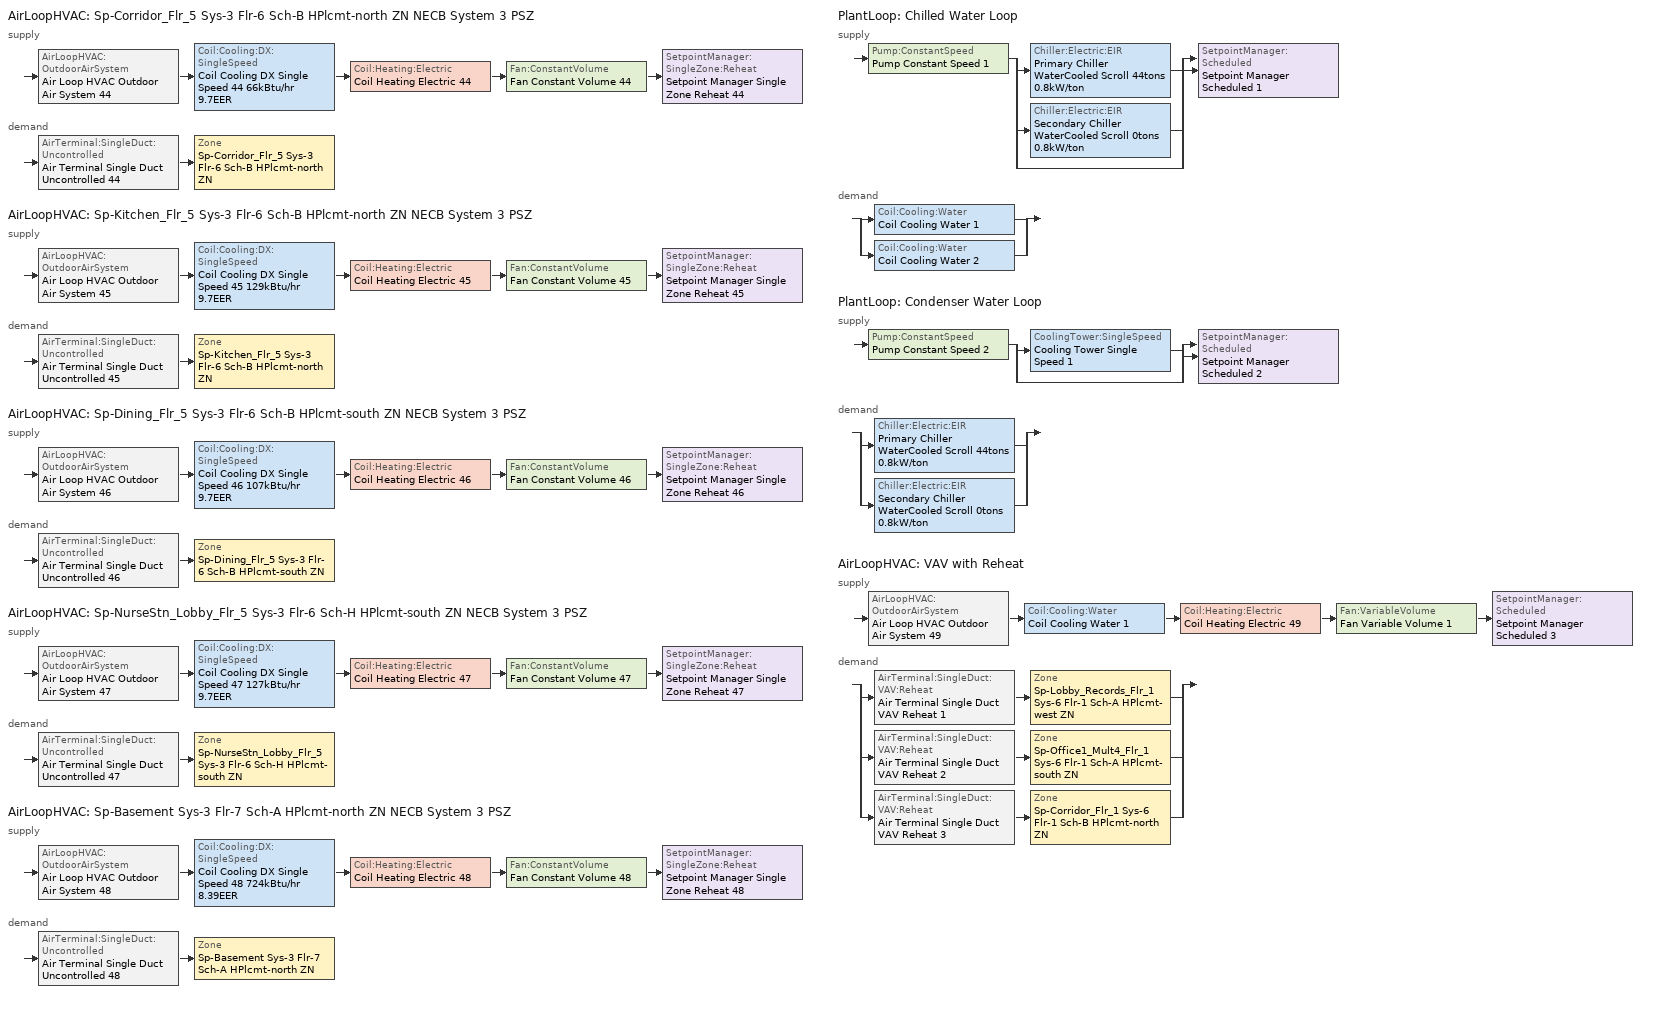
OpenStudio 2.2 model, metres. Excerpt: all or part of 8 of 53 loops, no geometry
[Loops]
AirLoopHVAC 'Sp-Corridor_Flr_5 Sys-3 Flr-6 Sch-B HPlcmt-north ZN NECB System 3 PSZ'
 supply: AirLoopHVAC:OutdoorAirSystem 'Air Loop HVAC Outdoor Air System 44' > Coil:Cooling:DX:SingleSpeed 'Coil Cooling DX Single Speed 44 66kBtu/hr 9.7EER' > Coil:Heating:Electric 'Coil Heating Electric 44' > Fan:ConstantVolume 'Fan Constant Volume 44' > SetpointManager:SingleZone:Reheat 'Setpoint Manager Single Zone Reheat 44'
 demand: AirTerminal:SingleDuct:Uncontrolled 'Air Terminal Single Duct Uncontrolled 44' > Zone 'Sp-Corridor_Flr_5 Sys-3 Flr-6 Sch-B HPlcmt-north ZN'
AirLoopHVAC 'Sp-Kitchen_Flr_5 Sys-3 Flr-6 Sch-B HPlcmt-north ZN NECB System 3 PSZ'
 supply: AirLoopHVAC:OutdoorAirSystem 'Air Loop HVAC Outdoor Air System 45' > Coil:Cooling:DX:SingleSpeed 'Coil Cooling DX Single Speed 45 129kBtu/hr 9.7EER' > Coil:Heating:Electric 'Coil Heating Electric 45' > Fan:ConstantVolume 'Fan Constant Volume 45' > SetpointManager:SingleZone:Reheat 'Setpoint Manager Single Zone Reheat 45'
 demand: AirTerminal:SingleDuct:Uncontrolled 'Air Terminal Single Duct Uncontrolled 45' > Zone 'Sp-Kitchen_Flr_5 Sys-3 Flr-6 Sch-B HPlcmt-north ZN'
AirLoopHVAC 'Sp-Dining_Flr_5 Sys-3 Flr-6 Sch-B HPlcmt-south ZN NECB System 3 PSZ'
 supply: AirLoopHVAC:OutdoorAirSystem 'Air Loop HVAC Outdoor Air System 46' > Coil:Cooling:DX:SingleSpeed 'Coil Cooling DX Single Speed 46 107kBtu/hr 9.7EER' > Coil:Heating:Electric 'Coil Heating Electric 46' > Fan:ConstantVolume 'Fan Constant Volume 46' > SetpointManager:SingleZone:Reheat 'Setpoint Manager Single Zone Reheat 46'
 demand: AirTerminal:SingleDuct:Uncontrolled 'Air Terminal Single Duct Uncontrolled 46' > Zone 'Sp-Dining_Flr_5 Sys-3 Flr-6 Sch-B HPlcmt-south ZN'
AirLoopHVAC 'Sp-NurseStn_Lobby_Flr_5 Sys-3 Flr-6 Sch-H HPlcmt-south ZN NECB System 3 PSZ'
 supply: AirLoopHVAC:OutdoorAirSystem 'Air Loop HVAC Outdoor Air System 47' > Coil:Cooling:DX:SingleSpeed 'Coil Cooling DX Single Speed 47 127kBtu/hr 9.7EER' > Coil:Heating:Electric 'Coil Heating Electric 47' > Fan:ConstantVolume 'Fan Constant Volume 47' > SetpointManager:SingleZone:Reheat 'Setpoint Manager Single Zone Reheat 47'
 demand: AirTerminal:SingleDuct:Uncontrolled 'Air Terminal Single Duct Uncontrolled 47' > Zone 'Sp-NurseStn_Lobby_Flr_5 Sys-3 Flr-6 Sch-H HPlcmt-south ZN'
AirLoopHVAC 'Sp-Basement Sys-3 Flr-7 Sch-A HPlcmt-north ZN NECB System 3 PSZ'
 supply: AirLoopHVAC:OutdoorAirSystem 'Air Loop HVAC Outdoor Air System 48' > Coil:Cooling:DX:SingleSpeed 'Coil Cooling DX Single Speed 48 724kBtu/hr 8.39EER' > Coil:Heating:Electric 'Coil Heating Electric 48' > Fan:ConstantVolume 'Fan Constant Volume 48' > SetpointManager:SingleZone:Reheat 'Setpoint Manager Single Zone Reheat 48'
 demand: AirTerminal:SingleDuct:Uncontrolled 'Air Terminal Single Duct Uncontrolled 48' > Zone 'Sp-Basement Sys-3 Flr-7 Sch-A HPlcmt-north ZN'
PlantLoop 'Chilled Water Loop'
 supply: Pump:ConstantSpeed 'Pump Constant Speed 1' > split
  | Chiller:Electric:EIR 'Primary Chiller WaterCooled Scroll 44tons 0.8kW/ton'
  | Chiller:Electric:EIR 'Secondary Chiller WaterCooled Scroll 0tons 0.8kW/ton'
  | bypass
  join > SetpointManager:Scheduled 'Setpoint Manager Scheduled 1'
 demand: split
  | Coil:Cooling:Water 'Coil Cooling Water 1'
  | Coil:Cooling:Water 'Coil Cooling Water 2'
PlantLoop 'Condenser Water Loop'
 supply: Pump:ConstantSpeed 'Pump Constant Speed 2' > split
  | CoolingTower:SingleSpeed 'Cooling Tower Single Speed 1'
  | bypass
  join > SetpointManager:Scheduled 'Setpoint Manager Scheduled 2'
 demand: split
  | Chiller:Electric:EIR 'Primary Chiller WaterCooled Scroll 44tons 0.8kW/ton'
  | Chiller:Electric:EIR 'Secondary Chiller WaterCooled Scroll 0tons 0.8kW/ton'
AirLoopHVAC 'VAV with Reheat'
 supply: AirLoopHVAC:OutdoorAirSystem 'Air Loop HVAC Outdoor Air System 49' > Coil:Cooling:Water 'Coil Cooling Water 1' > Coil:Heating:Electric 'Coil Heating Electric 49' > Fan:VariableVolume 'Fan Variable Volume 1' > SetpointManager:Scheduled 'Setpoint Manager Scheduled 3'
 demand: split
  | AirTerminal:SingleDuct:VAV:Reheat 'Air Terminal Single Duct VAV Reheat 1' > Zone 'Sp-Lobby_Records_Flr_1 Sys-6 Flr-1 Sch-A HPlcmt-west ZN'
  | AirTerminal:SingleDuct:VAV:Reheat 'Air Terminal Single Duct VAV Reheat 2' > Zone 'Sp-Office1_Mult4_Flr_1 Sys-6 Flr-1 Sch-A HPlcmt-south ZN'
  | AirTerminal:SingleDuct:VAV:Reheat 'Air Terminal Single Duct VAV Reheat 3' > Zone 'Sp-Corridor_Flr_1 Sys-6 Flr-1 Sch-B HPlcmt-north ZN'
[Sizing:Zone] Zone Cooling Design Supply Air Temperature Input Method=SupplyAirTemperature; Zone Cooling Design Supply Air Temperature {C}=13; Zone Cooling Design Supply Air Temperature Difference {deltaC}=11.11; Zone Heating Design Supply Air Temperature Input Method=SupplyAirTemperature; Zone Heating Design Supply Air Temperature {C}=43; Zone Heating Design Supply Air Temperature Difference {deltaC}=11.11; Zone Cooling Design Supply Air Humidity Ratio {kg-H2O/kg-air}=0.0085; Zone Heating Design Supply Air Humidity Ratio {kg-H2O/kg-air}=0.008; Zone Heating Sizing Factor=1.3; Zone Cooling Sizing Factor=1.1; Cooling Design Air Flow Method=DesignDay; Heating Design Air Flow Method=DesignDay; Account for Dedicated Outdoor Air System=No; Dedicated Outdoor Air System Control Strategy=NeutralSupplyAir; Dedicated Outdoor Air Low Setpoint Temperature for Design {C}=autosize; Dedicated Outdoor Air High Setpoint Temperature for Design {C}=autosize
Sp-Corridor_Flr_5 Sys-3 Flr-6 Sch-B HPlcmt-north ZN; Sp-Kitchen_Flr_5 Sys-3 Flr-6 Sch-B HPlcmt-north ZN; Sp-Dining_Flr_5 Sys-3 Flr-6 Sch-B HPlcmt-south ZN; Sp-NurseStn_Lobby_Flr_5 Sys-3 Flr-6 Sch-H HPlcmt-south ZN; Sp-Basement Sys-3 Flr-7 Sch-A HPlcmt-north ZN; Sp-Corridor_Flr_1 Sys-6 Flr-1 Sch-B HPlcmt-north ZN; Sp-Lobby_Records_Flr_1 Sys-6 Flr-1 Sch-A HPlcmt-west ZN; Sp-Office1_Mult4_Flr_1 Sys-6 Flr-1 Sch-A HPlcmt-south ZN
[Zone equipment]
Sp-Corridor_Flr_5 Sys-3 Flr-6 Sch-B HPlcmt-north ZN: Air Terminal Single Duct Uncontrolled 44, Zone HVAC Baseboard Convective Electric 44
Sp-Kitchen_Flr_5 Sys-3 Flr-6 Sch-B HPlcmt-north ZN: Air Terminal Single Duct Uncontrolled 45, Zone HVAC Baseboard Convective Electric 45
Sp-Dining_Flr_5 Sys-3 Flr-6 Sch-B HPlcmt-south ZN: Air Terminal Single Duct Uncontrolled 46, Zone HVAC Baseboard Convective Electric 46
Sp-NurseStn_Lobby_Flr_5 Sys-3 Flr-6 Sch-H HPlcmt-south ZN: Air Terminal Single Duct Uncontrolled 47, Zone HVAC Baseboard Convective Electric 47
Sp-Basement Sys-3 Flr-7 Sch-A HPlcmt-north ZN: Air Terminal Single Duct Uncontrolled 48, Zone HVAC Baseboard Convective Electric 48
Sp-Corridor_Flr_1 Sys-6 Flr-1 Sch-B HPlcmt-north ZN: Air Terminal Single Duct VAV Reheat 3, Zone HVAC Baseboard Convective Electric 51
Sp-Lobby_Records_Flr_1 Sys-6 Flr-1 Sch-A HPlcmt-west ZN: Air Terminal Single Duct VAV Reheat 1, Zone HVAC Baseboard Convective Electric 49
Sp-Office1_Mult4_Flr_1 Sys-6 Flr-1 Sch-A HPlcmt-south ZN: Air Terminal Single Duct VAV Reheat 2, Zone HVAC Baseboard Convective Electric 50
[AirLoopHVAC] Design Supply Air Flow Rate {m3/s}=AutoSize
Name | Availability Schedule | Availability Manager
Sp-Corridor_Flr_5 Sys-3 Flr-6 Sch-B HPlcmt-north ZN NECB System 3 PSZ | Sp-Corridor_Flr_5 Sys-3 Flr-6 Sch-B HPlcmt-north ZN NECB System 3 PSZ Occ Sch | Availability Manager Night Cycle 3
Sp-Kitchen_Flr_5 Sys-3 Flr-6 Sch-B HPlcmt-north ZN NECB System 3 PSZ | Sp-Kitchen_Flr_5 Sys-3 Flr-6 Sch-B HPlcmt-north ZN NECB System 3 PSZ Occ Sch | Availability Manager Night Cycle 13
Sp-Dining_Flr_5 Sys-3 Flr-6 Sch-B HPlcmt-south ZN NECB System 3 PSZ | Sp-Dining_Flr_5 Sys-3 Flr-6 Sch-B HPlcmt-south ZN NECB System 3 PSZ Occ Sch | Availability Manager Night Cycle 8
Sp-NurseStn_Lobby_Flr_5 Sys-3 Flr-6 Sch-H HPlcmt-south ZN NECB System 3 PSZ | Sp-NurseStn_Lobby_Flr_5 Sys-3 Flr-6 Sch-H HPlcmt-south ZN NECB System 3 PSZ Occ Sch | Availability Manager Night Cycle 18
Sp-Basement Sys-3 Flr-7 Sch-A HPlcmt-north ZN NECB System 3 PSZ | Sp-Basement Sys-3 Flr-7 Sch-A HPlcmt-north ZN NECB System 3 PSZ Occ Sch | Availability Manager Night Cycle 1
VAV with Reheat | VAV with Reheat Occ Sch | Availability Manager Night Cycle 32
[Sizing:System] Type of Load to Size On=Sensible; Design Outdoor Air Flow Rate {m3/s}=Autosize; Preheat Design Temperature {C}=7; Preheat Design Humidity Ratio {kg-H2O/kg-Air}=0.008; Precool Design Temperature {C}=13; Precool Design Humidity Ratio {kg-H2O/kg-Air}=0.008; Central Cooling Design Supply Air Temperature {C}=13; Sizing Option=NonCoincident; 100% Outdoor Air in Cooling=No; 100% Outdoor Air in Heating=No; Central Cooling Design Supply Air Humidity Ratio {kg-H2O/kg-Air}=0.0085; Central Heating Design Supply Air Humidity Ratio {kg-H2O/kg-Air}=0.008; Cooling Design Air Flow Method=DesignDay; Cooling Design Air Flow Rate {m3/s}=0; Heating Design Air Flow Method=DesignDay; Heating Design Air Flow Rate {m3/s}=0; System Outdoor Air Method=ZoneSum; Zone Maximum Outdoor Air Fraction=1; Cooling Supply Air Flow Rate Per Floor Area {m3/s-m2}=0.00996765; Cooling Fraction of Autosized Cooling Supply Air Flow Rate=1; Cooling Supply Air Flow Rate Per Unit Cooling Capacity {m3/s-W}=3.94755e-05; Heating Supply Air Flow Rate Per Floor Area {m3/s-m2}=0.00996765; Heating Fraction of Autosized Heating Supply Air Flow Rate=1; Heating Fraction of Autosized Cooling Supply Air Flow Rate=1; Heating Supply Air Flow Rate Per Unit Heating Capacity {m3/s-W}=3.15882e-05; Cooling Design Capacity Method=CoolingDesignCapacity; Cooling Design Capacity {W}=autosize; Cooling Design Capacity Per Floor Area {W/m2}=234.7; Fraction of Autosized Cooling Design Capacity=1; Heating Design Capacity Method=HeatingDesignCapacity; Heating Design Capacity {W}=autosize; Heating Design Capacity Per Floor Area {W/m2}=157; Fraction of Autosized Heating Design Capacity=1; Central Cooling Capacity Control Method=OnOff
Name | Minimum System Air Flow Ratio | Central Heating Design Supply Air Temperature {C}
Sp-Corridor_Flr_5 Sys-3 Flr-6 Sch-B HPlcmt-north ZN NECB System 3 PSZ; Sp-Kitchen_Flr_5 Sys-3 Flr-6 Sch-B HPlcmt-north ZN NECB System 3 PSZ; Sp-Dining_Flr_5 Sys-3 Flr-6 Sch-B HPlcmt-south ZN NECB System 3 PSZ; Sp-NurseStn_Lobby_Flr_5 Sys-3 Flr-6 Sch-H HPlcmt-south ZN NECB System 3 PSZ; Sp-Basement Sys-3 Flr-7 Sch-A HPlcmt-north ZN NECB System 3 PSZ | 1 | 43
VAV with Reheat | 0.3 | 13.1
[Fan:ConstantVolume] Availability Schedule=Always On Discrete; Fan Efficiency=0.39975; Pressure Rise {Pa}=640; Maximum Flow Rate {m3/s}=AutoSize; Motor Efficiency=0.615
Fan Constant Volume 44; Fan Constant Volume 45; Fan Constant Volume 46; Fan Constant Volume 47; Fan Constant Volume 48
[Coil:Heating:Electric] Availability Schedule=Always On Discrete
Coil Heating Electric 44; Coil Heating Electric 45; Coil Heating Electric 46; Coil Heating Electric 47; Coil Heating Electric 48; Coil Heating Electric 49; Coil Heating Electric 50; Coil Heating Electric 51; Coil Heating Electric 52
[Coil:Cooling:DX:SingleSpeed] Availability Schedule=Always On Discrete; Rated Total Cooling Capacity {W}=autosize; Rated Sensible Heat Ratio=autosize; Rated Air Flow Rate {m3/s}=autosize; Rated Evaporator Fan Power Per Volume Flow Rate {W/(m3/s)}=773.3; Condenser Type=AirCooled; Evaporative Condenser Effectiveness=0; Evaporative Condenser Air Flow Rate {m3/s}=Autosize; Evaporative Condenser Pump Rated Power Consumption {W}=Autosize; Crankcase Heater Capacity {W}=0; Maximum Outdoor Dry-Bulb Temperature for Crankcase Heater Operation {C}=0; Basin Heater Capacity {W/K}=0; Basin Heater Setpoint Temperature {C}=10
Name | Rated COP {W/W} | Total Cooling Capacity Function of Temperature Curve | Total Cooling Capacity Function of Flow Fraction Curve | Energy Input Ratio Function of Temperature Curve | Energy Input Ratio Function of Flow Fraction Curve | Part Load Fraction Correlation Curve
Coil Cooling DX Single Speed 44 66kBtu/hr 9.7EER | 3.32893 | DXCOOL-NECB2011-REF-CAPFT 38 | DXCOOL-NECB2011-REF-CAPFFLOW 38 | DXCOOL-NECB2011-REF-COOLEIRFT 38 | DXCOOL-NECB2011-REF-COOLEIRFFLOW 38 | DXCOOL-NECB2011-REF-COOLPLFFPLR 38
Coil Cooling DX Single Speed 45 129kBtu/hr 9.7EER | 3.37684 | DXCOOL-NECB2011-REF-CAPFT 39 | DXCOOL-NECB2011-REF-CAPFFLOW 39 | DXCOOL-NECB2011-REF-COOLEIRFT 39 | DXCOOL-NECB2011-REF-COOLEIRFFLOW 39 | DXCOOL-NECB2011-REF-COOLPLFFPLR 39
Coil Cooling DX Single Speed 46 107kBtu/hr 9.7EER | 3.36003 | DXCOOL-NECB2011-REF-CAPFT 40 | DXCOOL-NECB2011-REF-CAPFFLOW 40 | DXCOOL-NECB2011-REF-COOLEIRFT 40 | DXCOOL-NECB2011-REF-COOLEIRFFLOW 40 | DXCOOL-NECB2011-REF-COOLPLFFPLR 40
Coil Cooling DX Single Speed 47 127kBtu/hr 9.7EER | 3.37481 | DXCOOL-NECB2011-REF-CAPFT 41 | DXCOOL-NECB2011-REF-CAPFFLOW 41 | DXCOOL-NECB2011-REF-COOLEIRFT 41 | DXCOOL-NECB2011-REF-COOLEIRFFLOW 41 | DXCOOL-NECB2011-REF-COOLPLFFPLR 41
Coil Cooling DX Single Speed 48 724kBtu/hr 8.39EER | 3.31222 | DXCOOL-NECB2011-REF-CAPFT 42 | DXCOOL-NECB2011-REF-CAPFFLOW 42 | DXCOOL-NECB2011-REF-COOLEIRFT 42 | DXCOOL-NECB2011-REF-COOLEIRFFLOW 42 | DXCOOL-NECB2011-REF-COOLPLFFPLR 42
[Controller:OutdoorAir] Minimum Outdoor Air Flow Rate {m3/s}=0; Maximum Outdoor Air Flow Rate {m3/s}=Autosize; Economizer Control Action Type=ModulateFlow; Lockout Type=NoLockout; Minimum Limit Type=FixedMinimum; High Humidity Control=No; Heat Recovery Bypass Control Type=BypassWhenWithinEconomizerLimits
Name | Economizer Control Type | Economizer Maximum Limit Dry-Bulb Temperature {C} | Economizer Maximum Limit Enthalpy {J/kg} | Economizer Minimum Limit Dry-Bulb Temperature {C} | Minimum Outdoor Air Schedule | Controller Mechanical Ventilation
Controller Outdoor Air 44 | NoEconomizer | 28 | 64000 | -100 | Sp-Corridor_Flr_5 Sys-3 Flr-6 Sch-B HPlcmt-north ZN NECB System 3 PSZ Occ Sch | Controller Mechanical Ventilation 44
Controller Outdoor Air 45 | DifferentialEnthalpy |  |  |  | Sp-Kitchen_Flr_5 Sys-3 Flr-6 Sch-B HPlcmt-north ZN NECB System 3 PSZ Occ Sch | Controller Mechanical Ventilation 45
Controller Outdoor Air 46 | DifferentialEnthalpy |  |  |  | Sp-Dining_Flr_5 Sys-3 Flr-6 Sch-B HPlcmt-south ZN NECB System 3 PSZ Occ Sch | Controller Mechanical Ventilation 46
Controller Outdoor Air 47 | DifferentialEnthalpy |  |  |  | Sp-NurseStn_Lobby_Flr_5 Sys-3 Flr-6 Sch-H HPlcmt-south ZN NECB System 3 PSZ Occ Sch | Controller Mechanical Ventilation 47
Controller Outdoor Air 48 | DifferentialEnthalpy |  |  |  | Sp-Basement Sys-3 Flr-7 Sch-A HPlcmt-north ZN NECB System 3 PSZ Occ Sch | Controller Mechanical Ventilation 48
Controller Outdoor Air 49 | DifferentialEnthalpy |  |  |  | VAV with Reheat Occ Sch | Controller Mechanical Ventilation 49
[Controller:MechanicalVentilation] Availability Schedule=Always On Discrete; System Outdoor Air Method=ZoneSum
Controller Mechanical Ventilation 44; Controller Mechanical Ventilation 45; Controller Mechanical Ventilation 46; Controller Mechanical Ventilation 47; Controller Mechanical Ventilation 48; Controller Mechanical Ventilation 49
[AirLoopHVAC:OutdoorAirSystem]
Name | Controller
Air Loop HVAC Outdoor Air System 44 | Controller Outdoor Air 44
Air Loop HVAC Outdoor Air System 45 | Controller Outdoor Air 45
Air Loop HVAC Outdoor Air System 46 | Controller Outdoor Air 46
Air Loop HVAC Outdoor Air System 47 | Controller Outdoor Air 47
Air Loop HVAC Outdoor Air System 48 | Controller Outdoor Air 48
Air Loop HVAC Outdoor Air System 49 | Controller Outdoor Air 49
[SetpointManager:SingleZone:Reheat] Minimum Supply Air Temperature {C}=13; Maximum Supply Air Temperature {C}=43
Name | Control Zone
Setpoint Manager Single Zone Reheat 44 | Sp-Corridor_Flr_5 Sys-3 Flr-6 Sch-B HPlcmt-north ZN
Setpoint Manager Single Zone Reheat 45 | Sp-Kitchen_Flr_5 Sys-3 Flr-6 Sch-B HPlcmt-north ZN
Setpoint Manager Single Zone Reheat 46 | Sp-Dining_Flr_5 Sys-3 Flr-6 Sch-B HPlcmt-south ZN
Setpoint Manager Single Zone Reheat 47 | Sp-NurseStn_Lobby_Flr_5 Sys-3 Flr-6 Sch-H HPlcmt-south ZN
Setpoint Manager Single Zone Reheat 48 | Sp-Basement Sys-3 Flr-7 Sch-A HPlcmt-north ZN
[AirTerminal:SingleDuct:Uncontrolled] Availability Schedule=Always On Discrete; Maximum Air Flow Rate {m3/s}=AutoSize
Air Terminal Single Duct Uncontrolled 44; Air Terminal Single Duct Uncontrolled 45; Air Terminal Single Duct Uncontrolled 46; Air Terminal Single Duct Uncontrolled 47; Air Terminal Single Duct Uncontrolled 48
[ZoneHVAC:Baseboard:Convective:Electric] Availability Schedule=Always On Discrete; Nominal Capacity {W}=autosize; Efficiency=1
Zone HVAC Baseboard Convective Electric 44; Zone HVAC Baseboard Convective Electric 45; Zone HVAC Baseboard Convective Electric 46; Zone HVAC Baseboard Convective Electric 47; Zone HVAC Baseboard Convective Electric 48; Zone HVAC Baseboard Convective Electric 49; Zone HVAC Baseboard Convective Electric 50; Zone HVAC Baseboard Convective Electric 51
[PlantLoop] Glycol Concentration=0; Plant Loop Volume {m3}=Autocalculate; Load Distribution Scheme=Optimal
Chilled Water Loop; Condenser Water Loop
[Sizing:Plant] Loop Design Temperature Difference {deltaC}=6; Sizing Option=NonCoincident; Zone Timesteps in Averaging Window=1; Coincident Sizing Factor Mode=None
Name | Loop Type | Design Loop Exit Temperature {C}
Chilled Water Loop | Cooling | 7
Condenser Water Loop | Condenser | 29
[Pump:ConstantSpeed] Rated Flow Rate {m3/s}=autosize; Rated Pump Head {Pa}=179352; Rated Power Consumption {W}=autosize; Fraction of Motor Inefficiencies to Fluid Stream=0; Pump Control Type=Intermittent
Name | Motor Efficiency
Pump Constant Speed 1 | 0.865
Pump Constant Speed 2 | 0.895
[Chiller:Electric:EIR] Reference COP {W/W}=4.5032; Minimum Part Load Ratio=0.25; Minimum Unloading Ratio=0.25; Condenser Type=WaterCooled; Chiller Flow Mode=LeavingSetpointModulated; Design Heat Recovery Water Flow Rate {m3/s}=0; Sizing Factor=1; Basin Heater Capacity {W/K}=0; Basin Heater Setpoint Temperature {C}=10
Name | Reference Capacity {W} | Cooling Capacity Function of Temperature Curve | Electric Input to Cooling Output Ratio Function of Temperature Curve | Electric Input to Cooling Output Ratio Function of Part Load Ratio Curve
Primary Chiller WaterCooled Scroll 44tons 0.8kW/ton | 154682 | WaterCooled_Scroll_CAPFT_NECB2011 | WaterCooled_Scroll_EIRFT_NECB2011 | WaterCooled_Scroll_EIRFPLR_NECB2011
Secondary Chiller WaterCooled Scroll 0tons 0.8kW/ton | 0.001 | WaterCooled_Scroll_CAPFT_NECB2011 1 | WaterCooled_Scroll_EIRFT_NECB2011 1 | WaterCooled_Scroll_EIRFPLR_NECB2011 1
[SetpointManager:Scheduled] Control Variable=Temperature
Name | Schedule
Setpoint Manager Scheduled 1 | CHW Temp
Setpoint Manager Scheduled 2 | CW Temp
Setpoint Manager Scheduled 3 | Supply Air Temp
[CoolingTower:SingleSpeed]
Cooling Tower Single Speed 1: Design Water Flow Rate {m3/s}=autosize; Design Air Flow Rate {m3/s}=autosize; Fan Power at Design Air Flow Rate {W}=2835.47; U-Factor Times Area Value at Design Air Flow Rate {W/K}=autosize; Air Flow Rate in Free Convection Regime {m3/s}=autosize; U-Factor Times Area Value at Free Convection Air Flow Rate {W/K}=autosize; Performance Input Method=UFactorTimesAreaAndDesignWaterFlowRate; Free Convection Capacity {W}=0; Basin Heater Capacity {W/K}=0; Evaporation Loss Mode=LossFactor; Evaporation Loss Factor {percent/K}=0.2; Drift Loss Percent {percent}=0.008; Blowdown Calculation Mode=ConcentrationRatio; Blowdown Concentration Ratio=3; Capacity Control=FanCycling; Number of Cells=1; Cell Control=MinimalCell; Cell Minimum  Water Flow Rate Fraction=0.33; Cell Maximum Water Flow Rate Fraction=2.5; Sizing Factor=1
[Fan:VariableVolume]
Fan Variable Volume 1: Availability Schedule=Always On Discrete; Fan Efficiency=0.549965; Pressure Rise {Pa}=1458.33; Maximum Flow Rate {m3/s}=Autosize; Fan Power Minimum Flow Rate Input Method=Fraction; Fan Power Minimum Flow Fraction=0.5; Fan Power Minimum Air Flow Rate {m3/s}=0; Motor Efficiency=0.8461; Motor In Airstream Fraction=1; Fan Power Coefficient 1=-4.1457; Fan Power Coefficient 2=16.803; Fan Power Coefficient 3=-19.471; Fan Power Coefficient 4=7.8488; Fan Power Coefficient 5=0
[Coil:Cooling:Water] Availability Schedule=Always On Discrete
Coil Cooling Water 1; Coil Cooling Water 2
[Controller:WaterCoil] Action=Reverse; Minimum Actuated Flow {m3/s}=0
Name | Water Coil
Controller Water Coil 1 | Coil Cooling Water 1
Controller Water Coil 2 | Coil Cooling Water 2
[AirTerminal:SingleDuct:VAV:Reheat] Availability Schedule=Always On Discrete; Maximum Air Flow Rate {m3/s}=AutoSize; Zone Minimum Air Flow Input Method=Constant; Constant Minimum Air Flow Fraction=0.3; Maximum Hot Water or Steam Flow Rate {m3/s}=AutoSize; Minimum Hot Water or Steam Flow Rate {m3/s}=0; Convergence Tolerance=0.001; Damper Heating Action=Normal; Maximum Flow per Zone Floor Area During Reheat {m3/s-m2}=AutoSize; Maximum Flow Fraction During Reheat=AutoSize; Maximum Reheat Air Temperature {C}=43; Control For Outdoor Air=No
Name | Fixed Minimum Air Flow Rate {m3/s} | Reheat Coil
Air Terminal Single Duct VAV Reheat 1 | 2.94962 | Coil Heating Electric 50
Air Terminal Single Duct VAV Reheat 2 | 0.0278709 | Coil Heating Electric 51
Air Terminal Single Duct VAV Reheat 3 | 1.13806 | Coil Heating Electric 52
[AvailabilityManager:NightCycle] Control Type=CycleOnAny; Thermostat Tolerance {deltaC}=1; Cycling Run Time {s}=3600
Availability Manager Night Cycle 1; Availability Manager Night Cycle 3; Availability Manager Night Cycle 8; Availability Manager Night Cycle 13; Availability Manager Night Cycle 18; Availability Manager Night Cycle 32
[Schedule:Ruleset]
Name | Default Day Schedule | Summer Design Day Schedule | Winter Design Day Schedule
CHW Temp | Schedule Day 3
CW Temp | Schedule Day 4
Supply Air Temp | Supply Air Temp Default
Sp-Basement Sys-3 Flr-7 Sch-A HPlcmt-north ZN NECB System 3 PSZ Occ Sch | Sp-Basement Sys-3 Flr-7 Sch-A HPlcmt-north ZN NECB System 3 PSZ Occ Sch Default | Sp-Basement Sys-3 Flr-7 Sch-A HPlcmt-north ZN NECB System 3 PSZ Occ Sch Summer Design Day | Sp-Basement Sys-3 Flr-7 Sch-A HPlcmt-north ZN NECB System 3 PSZ Occ Sch Winter Design Day
Sp-Corridor_Flr_5 Sys-3 Flr-6 Sch-B HPlcmt-north ZN NECB System 3 PSZ Occ Sch | Sp-Corridor_Flr_5 Sys-3 Flr-6 Sch-B HPlcmt-north ZN NECB System 3 PSZ Occ Sch Default | Sp-Corridor_Flr_5 Sys-3 Flr-6 Sch-B HPlcmt-north ZN NECB System 3 PSZ Occ Sch Summer Design Day | Sp-Corridor_Flr_5 Sys-3 Flr-6 Sch-B HPlcmt-north ZN NECB System 3 PSZ Occ Sch Winter Design Day
Sp-Dining_Flr_5 Sys-3 Flr-6 Sch-B HPlcmt-south ZN NECB System 3 PSZ Occ Sch | Sp-Dining_Flr_5 Sys-3 Flr-6 Sch-B HPlcmt-south ZN NECB System 3 PSZ Occ Sch Default | Sp-Dining_Flr_5 Sys-3 Flr-6 Sch-B HPlcmt-south ZN NECB System 3 PSZ Occ Sch Summer Design Day | Sp-Dining_Flr_5 Sys-3 Flr-6 Sch-B HPlcmt-south ZN NECB System 3 PSZ Occ Sch Winter Design Day
Sp-Kitchen_Flr_5 Sys-3 Flr-6 Sch-B HPlcmt-north ZN NECB System 3 PSZ Occ Sch | Sp-Kitchen_Flr_5 Sys-3 Flr-6 Sch-B HPlcmt-north ZN NECB System 3 PSZ Occ Sch Default | Sp-Kitchen_Flr_5 Sys-3 Flr-6 Sch-B HPlcmt-north ZN NECB System 3 PSZ Occ Sch Summer Design Day | Sp-Kitchen_Flr_5 Sys-3 Flr-6 Sch-B HPlcmt-north ZN NECB System 3 PSZ Occ Sch Winter Design Day
Sp-NurseStn_Lobby_Flr_5 Sys-3 Flr-6 Sch-H HPlcmt-south ZN NECB System 3 PSZ Occ Sch | Sp-NurseStn_Lobby_Flr_5 Sys-3 Flr-6 Sch-H HPlcmt-south ZN NECB System 3 PSZ Occ Sch Default | Sp-NurseStn_Lobby_Flr_5 Sys-3 Flr-6 Sch-H HPlcmt-south ZN NECB System 3 PSZ Occ Sch Summer Design Day | Sp-NurseStn_Lobby_Flr_5 Sys-3 Flr-6 Sch-H HPlcmt-south ZN NECB System 3 PSZ Occ Sch Winter Design Day
VAV with Reheat Occ Sch | VAV with Reheat Occ Sch Default | VAV with Reheat Occ Sch Summer Design Day | VAV with Reheat Occ Sch Winter Design Day
[Schedule:Day]
Schedule Day 3; wkdCHW Temp 1; satCHW Temp 1; sunCHW Temp 1: 1, 0, 7, 2, 0, 7, 3, 0, 7, 4, 0, 7, 5, 0, 7, 6, 0, 7, 7, 0, 7, 8, 0, 7, 9, 0, 7, 10, 0, 7, 11, 0, 7, 12, 0, 7, 13, 0, 7, 14, 0, 7, 15, 0, 7, 16, 0, 7, 17, 0, 7, 18, 0, 7, 19, 0, 7, 20, 0, 7, 21, 0, 7, 22, 0, 7, 23, 0, 7, 24, 0, 7
Schedule Day 4; wkdCW Temp 1; satCW Temp 1; sunCW Temp 1: 1, 0, 29, 2, 0, 29, 3, 0, 29, 4, 0, 29, 5, 0, 29, 6, 0, 29, 7, 0, 29, 8, 0, 29, 9, 0, 29, 10, 0, 29, 11, 0, 29, 12, 0, 29, 13, 0, 29, 14, 0, 29, 15, 0, 29, 16, 0, 29, 17, 0, 29, 18, 0, 29, 19, 0, 29, 20, 0, 29, 21, 0, 29, 22, 0, 29, 23, 0, 29, 24, 0, 29
Supply Air Temp Default: 24, 0, 13
Sp-Basement Sys-3 Flr-7 Sch-A HPlcmt-north ZN NECB System 3 PSZ Occ Sch Default; Sp-Basement Sys-3 Flr-7 Sch-A HPlcmt-north ZN NECB System 3 PSZ Occ Sch Winter Design Day; Sp-Basement Sys-3 Flr-7 Sch-A HPlcmt-north ZN NECB System 3 PSZ Occ Sch Summer Design Day; Sp-Corridor_Flr_5 Sys-3 Flr-6 Sch-B HPlcmt-north ZN NECB System 3 PSZ Occ Sch Default; Sp-Corridor_Flr_5 Sys-3 Flr-6 Sch-B HPlcmt-north ZN NECB System 3 PSZ Occ Sch Winter Design Day; Sp-Corridor_Flr_5 Sys-3 Flr-6 Sch-B HPlcmt-north ZN NECB System 3 PSZ Occ Sch Summer Design Day; Sp-Dining_Flr_5 Sys-3 Flr-6 Sch-B HPlcmt-south ZN NECB System 3 PSZ Occ Sch Default; Sp-Dining_Flr_5 Sys-3 Flr-6 Sch-B HPlcmt-south ZN NECB System 3 PSZ Occ Sch Winter Design Day; Sp-Dining_Flr_5 Sys-3 Flr-6 Sch-B HPlcmt-south ZN NECB System 3 PSZ Occ Sch Summer Design Day; Sp-Kitchen_Flr_5 Sys-3 Flr-6 Sch-B HPlcmt-north ZN NECB System 3 PSZ Occ Sch Default; Sp-Kitchen_Flr_5 Sys-3 Flr-6 Sch-B HPlcmt-north ZN NECB System 3 PSZ Occ Sch Winter Design Day; Sp-Kitchen_Flr_5 Sys-3 Flr-6 Sch-B HPlcmt-north ZN NECB System 3 PSZ Occ Sch Summer Design Day; Sp-NurseStn_Lobby_Flr_5 Sys-3 Flr-6 Sch-H HPlcmt-south ZN NECB System 3 PSZ Occ Sch Default; Sp-NurseStn_Lobby_Flr_5 Sys-3 Flr-6 Sch-H HPlcmt-south ZN NECB System 3 PSZ Occ Sch Winter Design Day; Sp-NurseStn_Lobby_Flr_5 Sys-3 Flr-6 Sch-H HPlcmt-south ZN NECB System 3 PSZ Occ Sch Summer Design Day; Sp-NurseStn_Lobby_Flr_5 Sys-3 Flr-6 Sch-H HPlcmt-south ZN NECB System 3 PSZ Occ Sch Monday; Sp-NurseStn_Lobby_Flr_5 Sys-3 Flr-6 Sch-H HPlcmt-south ZN NECB System 3 PSZ Occ Sch Tuesday; Sp-NurseStn_Lobby_Flr_5 Sys-3 Flr-6 Sch-H HPlcmt-south ZN NECB System 3 PSZ Occ Sch Wednesday; Sp-NurseStn_Lobby_Flr_5 Sys-3 Flr-6 Sch-H HPlcmt-south ZN NECB System 3 PSZ Occ Sch Thursday; Sp-NurseStn_Lobby_Flr_5 Sys-3 Flr-6 Sch-H HPlcmt-south ZN NECB System 3 PSZ Occ Sch Friday; Sp-NurseStn_Lobby_Flr_5 Sys-3 Flr-6 Sch-H HPlcmt-south ZN NECB System 3 PSZ Occ Sch Saturday; Sp-NurseStn_Lobby_Flr_5 Sys-3 Flr-6 Sch-H HPlcmt-south ZN NECB System 3 PSZ Occ Sch Sunday; VAV with Reheat Occ Sch Default; VAV with Reheat Occ Sch Winter Design Day; VAV with Reheat Occ Sch Summer Design Day: 24, 0, 1
Sp-Basement Sys-3 Flr-7 Sch-A HPlcmt-north ZN NECB System 3 PSZ Occ Sch Monday; Sp-Basement Sys-3 Flr-7 Sch-A HPlcmt-north ZN NECB System 3 PSZ Occ Sch Tuesday; Sp-Basement Sys-3 Flr-7 Sch-A HPlcmt-north ZN NECB System 3 PSZ Occ Sch Wednesday; Sp-Basement Sys-3 Flr-7 Sch-A HPlcmt-north ZN NECB System 3 PSZ Occ Sch Thursday; Sp-Basement Sys-3 Flr-7 Sch-A HPlcmt-north ZN NECB System 3 PSZ Occ Sch Friday: 8, 0, 0, 19, 0, 1, 24, 0, 0
Sp-Basement Sys-3 Flr-7 Sch-A HPlcmt-north ZN NECB System 3 PSZ Occ Sch Saturday; Sp-Basement Sys-3 Flr-7 Sch-A HPlcmt-north ZN NECB System 3 PSZ Occ Sch Sunday; VAV with Reheat Occ Sch Saturday; VAV with Reheat Occ Sch Sunday: 24, 0, 0
Sp-Corridor_Flr_5 Sys-3 Flr-6 Sch-B HPlcmt-north ZN NECB System 3 PSZ Occ Sch Monday; Sp-Corridor_Flr_5 Sys-3 Flr-6 Sch-B HPlcmt-north ZN NECB System 3 PSZ Occ Sch Tuesday; Sp-Corridor_Flr_5 Sys-3 Flr-6 Sch-B HPlcmt-north ZN NECB System 3 PSZ Occ Sch Wednesday; Sp-Corridor_Flr_5 Sys-3 Flr-6 Sch-B HPlcmt-north ZN NECB System 3 PSZ Occ Sch Thursday; Sp-Corridor_Flr_5 Sys-3 Flr-6 Sch-B HPlcmt-north ZN NECB System 3 PSZ Occ Sch Friday; Sp-Dining_Flr_5 Sys-3 Flr-6 Sch-B HPlcmt-south ZN NECB System 3 PSZ Occ Sch Monday; Sp-Dining_Flr_5 Sys-3 Flr-6 Sch-B HPlcmt-south ZN NECB System 3 PSZ Occ Sch Tuesday; Sp-Dining_Flr_5 Sys-3 Flr-6 Sch-B HPlcmt-south ZN NECB System 3 PSZ Occ Sch Wednesday; Sp-Dining_Flr_5 Sys-3 Flr-6 Sch-B HPlcmt-south ZN NECB System 3 PSZ Occ Sch Thursday; Sp-Dining_Flr_5 Sys-3 Flr-6 Sch-B HPlcmt-south ZN NECB System 3 PSZ Occ Sch Friday; Sp-Kitchen_Flr_5 Sys-3 Flr-6 Sch-B HPlcmt-north ZN NECB System 3 PSZ Occ Sch Monday; Sp-Kitchen_Flr_5 Sys-3 Flr-6 Sch-B HPlcmt-north ZN NECB System 3 PSZ Occ Sch Tuesday; Sp-Kitchen_Flr_5 Sys-3 Flr-6 Sch-B HPlcmt-north ZN NECB System 3 PSZ Occ Sch Wednesday; Sp-Kitchen_Flr_5 Sys-3 Flr-6 Sch-B HPlcmt-north ZN NECB System 3 PSZ Occ Sch Thursday; Sp-Kitchen_Flr_5 Sys-3 Flr-6 Sch-B HPlcmt-north ZN NECB System 3 PSZ Occ Sch Friday: 1, 0, 1, 10, 0, 0, 24, 0, 1
Sp-Corridor_Flr_5 Sys-3 Flr-6 Sch-B HPlcmt-north ZN NECB System 3 PSZ Occ Sch Saturday; Sp-Dining_Flr_5 Sys-3 Flr-6 Sch-B HPlcmt-south ZN NECB System 3 PSZ Occ Sch Saturday; Sp-Kitchen_Flr_5 Sys-3 Flr-6 Sch-B HPlcmt-north ZN NECB System 3 PSZ Occ Sch Saturday: 2, 0, 1, 10, 0, 0, 24, 0, 1
Sp-Corridor_Flr_5 Sys-3 Flr-6 Sch-B HPlcmt-north ZN NECB System 3 PSZ Occ Sch Sunday; Sp-Dining_Flr_5 Sys-3 Flr-6 Sch-B HPlcmt-south ZN NECB System 3 PSZ Occ Sch Sunday; Sp-Kitchen_Flr_5 Sys-3 Flr-6 Sch-B HPlcmt-north ZN NECB System 3 PSZ Occ Sch Sunday: 1, 0, 0, 2, 0, 1, 11, 0, 0, 23, 0, 1, 24, 0, 0
VAV with Reheat Occ Sch Monday; VAV with Reheat Occ Sch Tuesday; VAV with Reheat Occ Sch Wednesday; VAV with Reheat Occ Sch Thursday; VAV with Reheat Occ Sch Friday: 8, 0, 0, 22, 0, 1, 24, 0, 0
[Schedule:Rule] Date Specification Type=DateRange; Start Month=1; Start Day=1; End Month=12
Name | Schedule Ruleset | Rule Order | Day Schedule | Apply Sunday | Apply Monday | Apply Tuesday | Apply Wednesday | Apply Thursday | Apply Friday | Apply Saturday | End Day
wkdCHW Temp rule | CHW Temp | 2 | wkdCHW Temp 1 | No | Yes | Yes | Yes | Yes | Yes | No | 31
satCHW Temprule | CHW Temp | 1 | satCHW Temp 1 | No | No | No | No | No | No | Yes | 31
sunCHW Temprule | CHW Temp | 0 | sunCHW Temp 1 | Yes | No | No | No | No | No | No | 31
wkdCW Temp rule | CW Temp | 2 | wkdCW Temp 1 | No | Yes | Yes | Yes | Yes | Yes | No | 31
satCW Temprule | CW Temp | 1 | satCW Temp 1 | No | No | No | No | No | No | Yes | 31
sunCW Temprule | CW Temp | 0 | sunCW Temp 1 | Yes | No | No | No | No | No | No | 31
Sp-Basement Sys-3 Flr-7 Sch-A HPlcmt-north ZN NECB System 3 PSZ Occ Sch Monday Rule | Sp-Basement Sys-3 Flr-7 Sch-A HPlcmt-north ZN NECB System 3 PSZ Occ Sch | 6 | Sp-Basement Sys-3 Flr-7 Sch-A HPlcmt-north ZN NECB System 3 PSZ Occ Sch Monday |  | Yes |  |  |  |  |  | 25
Sp-Basement Sys-3 Flr-7 Sch-A HPlcmt-north ZN NECB System 3 PSZ Occ Sch Tuesday Rule | Sp-Basement Sys-3 Flr-7 Sch-A HPlcmt-north ZN NECB System 3 PSZ Occ Sch | 5 | Sp-Basement Sys-3 Flr-7 Sch-A HPlcmt-north ZN NECB System 3 PSZ Occ Sch Tuesday |  |  | Yes |  |  |  |  | 26
Sp-Basement Sys-3 Flr-7 Sch-A HPlcmt-north ZN NECB System 3 PSZ Occ Sch Wednesday Rule | Sp-Basement Sys-3 Flr-7 Sch-A HPlcmt-north ZN NECB System 3 PSZ Occ Sch | 4 | Sp-Basement Sys-3 Flr-7 Sch-A HPlcmt-north ZN NECB System 3 PSZ Occ Sch Wednesday |  |  |  | Yes |  |  |  | 27
Sp-Basement Sys-3 Flr-7 Sch-A HPlcmt-north ZN NECB System 3 PSZ Occ Sch Thursday Rule | Sp-Basement Sys-3 Flr-7 Sch-A HPlcmt-north ZN NECB System 3 PSZ Occ Sch | 3 | Sp-Basement Sys-3 Flr-7 Sch-A HPlcmt-north ZN NECB System 3 PSZ Occ Sch Thursday |  |  |  |  | Yes |  |  | 28
Sp-Basement Sys-3 Flr-7 Sch-A HPlcmt-north ZN NECB System 3 PSZ Occ Sch Friday Rule | Sp-Basement Sys-3 Flr-7 Sch-A HPlcmt-north ZN NECB System 3 PSZ Occ Sch | 2 | Sp-Basement Sys-3 Flr-7 Sch-A HPlcmt-north ZN NECB System 3 PSZ Occ Sch Friday |  |  |  |  |  | Yes |  | 29
Sp-Basement Sys-3 Flr-7 Sch-A HPlcmt-north ZN NECB System 3 PSZ Occ Sch Saturday Rule | Sp-Basement Sys-3 Flr-7 Sch-A HPlcmt-north ZN NECB System 3 PSZ Occ Sch | 1 | Sp-Basement Sys-3 Flr-7 Sch-A HPlcmt-north ZN NECB System 3 PSZ Occ Sch Saturday |  |  |  |  |  |  | Yes | 30
Sp-Basement Sys-3 Flr-7 Sch-A HPlcmt-north ZN NECB System 3 PSZ Occ Sch Sunday Rule | Sp-Basement Sys-3 Flr-7 Sch-A HPlcmt-north ZN NECB System 3 PSZ Occ Sch | 0 | Sp-Basement Sys-3 Flr-7 Sch-A HPlcmt-north ZN NECB System 3 PSZ Occ Sch Sunday | Yes |  |  |  |  |  |  | 31
Sp-Corridor_Flr_5 Sys-3 Flr-6 Sch-B HPlcmt-north ZN NECB System 3 PSZ Occ Sch Monday Rule | Sp-Corridor_Flr_5 Sys-3 Flr-6 Sch-B HPlcmt-north ZN NECB System 3 PSZ Occ Sch | 6 | Sp-Corridor_Flr_5 Sys-3 Flr-6 Sch-B HPlcmt-north ZN NECB System 3 PSZ Occ Sch Monday |  | Yes |  |  |  |  |  | 25
Sp-Corridor_Flr_5 Sys-3 Flr-6 Sch-B HPlcmt-north ZN NECB System 3 PSZ Occ Sch Tuesday Rule | Sp-Corridor_Flr_5 Sys-3 Flr-6 Sch-B HPlcmt-north ZN NECB System 3 PSZ Occ Sch | 5 | Sp-Corridor_Flr_5 Sys-3 Flr-6 Sch-B HPlcmt-north ZN NECB System 3 PSZ Occ Sch Tuesday |  |  | Yes |  |  |  |  | 26
Sp-Corridor_Flr_5 Sys-3 Flr-6 Sch-B HPlcmt-north ZN NECB System 3 PSZ Occ Sch Wednesday Rule | Sp-Corridor_Flr_5 Sys-3 Flr-6 Sch-B HPlcmt-north ZN NECB System 3 PSZ Occ Sch | 4 | Sp-Corridor_Flr_5 Sys-3 Flr-6 Sch-B HPlcmt-north ZN NECB System 3 PSZ Occ Sch Wednesday |  |  |  | Yes |  |  |  | 27
Sp-Corridor_Flr_5 Sys-3 Flr-6 Sch-B HPlcmt-north ZN NECB System 3 PSZ Occ Sch Thursday Rule | Sp-Corridor_Flr_5 Sys-3 Flr-6 Sch-B HPlcmt-north ZN NECB System 3 PSZ Occ Sch | 3 | Sp-Corridor_Flr_5 Sys-3 Flr-6 Sch-B HPlcmt-north ZN NECB System 3 PSZ Occ Sch Thursday |  |  |  |  | Yes |  |  | 28
Sp-Corridor_Flr_5 Sys-3 Flr-6 Sch-B HPlcmt-north ZN NECB System 3 PSZ Occ Sch Friday Rule | Sp-Corridor_Flr_5 Sys-3 Flr-6 Sch-B HPlcmt-north ZN NECB System 3 PSZ Occ Sch | 2 | Sp-Corridor_Flr_5 Sys-3 Flr-6 Sch-B HPlcmt-north ZN NECB System 3 PSZ Occ Sch Friday |  |  |  |  |  | Yes |  | 29
Sp-Corridor_Flr_5 Sys-3 Flr-6 Sch-B HPlcmt-north ZN NECB System 3 PSZ Occ Sch Saturday Rule | Sp-Corridor_Flr_5 Sys-3 Flr-6 Sch-B HPlcmt-north ZN NECB System 3 PSZ Occ Sch | 1 | Sp-Corridor_Flr_5 Sys-3 Flr-6 Sch-B HPlcmt-north ZN NECB System 3 PSZ Occ Sch Saturday |  |  |  |  |  |  | Yes | 30
Sp-Corridor_Flr_5 Sys-3 Flr-6 Sch-B HPlcmt-north ZN NECB System 3 PSZ Occ Sch Sunday Rule | Sp-Corridor_Flr_5 Sys-3 Flr-6 Sch-B HPlcmt-north ZN NECB System 3 PSZ Occ Sch | 0 | Sp-Corridor_Flr_5 Sys-3 Flr-6 Sch-B HPlcmt-north ZN NECB System 3 PSZ Occ Sch Sunday | Yes |  |  |  |  |  |  | 31
Sp-Dining_Flr_5 Sys-3 Flr-6 Sch-B HPlcmt-south ZN NECB System 3 PSZ Occ Sch Monday Rule | Sp-Dining_Flr_5 Sys-3 Flr-6 Sch-B HPlcmt-south ZN NECB System 3 PSZ Occ Sch | 6 | Sp-Dining_Flr_5 Sys-3 Flr-6 Sch-B HPlcmt-south ZN NECB System 3 PSZ Occ Sch Monday |  | Yes |  |  |  |  |  | 25
Sp-Dining_Flr_5 Sys-3 Flr-6 Sch-B HPlcmt-south ZN NECB System 3 PSZ Occ Sch Tuesday Rule | Sp-Dining_Flr_5 Sys-3 Flr-6 Sch-B HPlcmt-south ZN NECB System 3 PSZ Occ Sch | 5 | Sp-Dining_Flr_5 Sys-3 Flr-6 Sch-B HPlcmt-south ZN NECB System 3 PSZ Occ Sch Tuesday |  |  | Yes |  |  |  |  | 26
Sp-Dining_Flr_5 Sys-3 Flr-6 Sch-B HPlcmt-south ZN NECB System 3 PSZ Occ Sch Wednesday Rule | Sp-Dining_Flr_5 Sys-3 Flr-6 Sch-B HPlcmt-south ZN NECB System 3 PSZ Occ Sch | 4 | Sp-Dining_Flr_5 Sys-3 Flr-6 Sch-B HPlcmt-south ZN NECB System 3 PSZ Occ Sch Wednesday |  |  |  | Yes |  |  |  | 27
Sp-Dining_Flr_5 Sys-3 Flr-6 Sch-B HPlcmt-south ZN NECB System 3 PSZ Occ Sch Thursday Rule | Sp-Dining_Flr_5 Sys-3 Flr-6 Sch-B HPlcmt-south ZN NECB System 3 PSZ Occ Sch | 3 | Sp-Dining_Flr_5 Sys-3 Flr-6 Sch-B HPlcmt-south ZN NECB System 3 PSZ Occ Sch Thursday |  |  |  |  | Yes |  |  | 28
Sp-Dining_Flr_5 Sys-3 Flr-6 Sch-B HPlcmt-south ZN NECB System 3 PSZ Occ Sch Friday Rule | Sp-Dining_Flr_5 Sys-3 Flr-6 Sch-B HPlcmt-south ZN NECB System 3 PSZ Occ Sch | 2 | Sp-Dining_Flr_5 Sys-3 Flr-6 Sch-B HPlcmt-south ZN NECB System 3 PSZ Occ Sch Friday |  |  |  |  |  | Yes |  | 29
Sp-Dining_Flr_5 Sys-3 Flr-6 Sch-B HPlcmt-south ZN NECB System 3 PSZ Occ Sch Saturday Rule | Sp-Dining_Flr_5 Sys-3 Flr-6 Sch-B HPlcmt-south ZN NECB System 3 PSZ Occ Sch | 1 | Sp-Dining_Flr_5 Sys-3 Flr-6 Sch-B HPlcmt-south ZN NECB System 3 PSZ Occ Sch Saturday |  |  |  |  |  |  | Yes | 30
Sp-Dining_Flr_5 Sys-3 Flr-6 Sch-B HPlcmt-south ZN NECB System 3 PSZ Occ Sch Sunday Rule | Sp-Dining_Flr_5 Sys-3 Flr-6 Sch-B HPlcmt-south ZN NECB System 3 PSZ Occ Sch | 0 | Sp-Dining_Flr_5 Sys-3 Flr-6 Sch-B HPlcmt-south ZN NECB System 3 PSZ Occ Sch Sunday | Yes |  |  |  |  |  |  | 31
Sp-Kitchen_Flr_5 Sys-3 Flr-6 Sch-B HPlcmt-north ZN NECB System 3 PSZ Occ Sch Monday Rule | Sp-Kitchen_Flr_5 Sys-3 Flr-6 Sch-B HPlcmt-north ZN NECB System 3 PSZ Occ Sch | 6 | Sp-Kitchen_Flr_5 Sys-3 Flr-6 Sch-B HPlcmt-north ZN NECB System 3 PSZ Occ Sch Monday |  | Yes |  |  |  |  |  | 25
Sp-Kitchen_Flr_5 Sys-3 Flr-6 Sch-B HPlcmt-north ZN NECB System 3 PSZ Occ Sch Tuesday Rule | Sp-Kitchen_Flr_5 Sys-3 Flr-6 Sch-B HPlcmt-north ZN NECB System 3 PSZ Occ Sch | 5 | Sp-Kitchen_Flr_5 Sys-3 Flr-6 Sch-B HPlcmt-north ZN NECB System 3 PSZ Occ Sch Tuesday |  |  | Yes |  |  |  |  | 26
Sp-Kitchen_Flr_5 Sys-3 Flr-6 Sch-B HPlcmt-north ZN NECB System 3 PSZ Occ Sch Wednesday Rule | Sp-Kitchen_Flr_5 Sys-3 Flr-6 Sch-B HPlcmt-north ZN NECB System 3 PSZ Occ Sch | 4 | Sp-Kitchen_Flr_5 Sys-3 Flr-6 Sch-B HPlcmt-north ZN NECB System 3 PSZ Occ Sch Wednesday |  |  |  | Yes |  |  |  | 27
Sp-Kitchen_Flr_5 Sys-3 Flr-6 Sch-B HPlcmt-north ZN NECB System 3 PSZ Occ Sch Thursday Rule | Sp-Kitchen_Flr_5 Sys-3 Flr-6 Sch-B HPlcmt-north ZN NECB System 3 PSZ Occ Sch | 3 | Sp-Kitchen_Flr_5 Sys-3 Flr-6 Sch-B HPlcmt-north ZN NECB System 3 PSZ Occ Sch Thursday |  |  |  |  | Yes |  |  | 28
Sp-Kitchen_Flr_5 Sys-3 Flr-6 Sch-B HPlcmt-north ZN NECB System 3 PSZ Occ Sch Friday Rule | Sp-Kitchen_Flr_5 Sys-3 Flr-6 Sch-B HPlcmt-north ZN NECB System 3 PSZ Occ Sch | 2 | Sp-Kitchen_Flr_5 Sys-3 Flr-6 Sch-B HPlcmt-north ZN NECB System 3 PSZ Occ Sch Friday |  |  |  |  |  | Yes |  | 29
Sp-Kitchen_Flr_5 Sys-3 Flr-6 Sch-B HPlcmt-north ZN NECB System 3 PSZ Occ Sch Saturday Rule | Sp-Kitchen_Flr_5 Sys-3 Flr-6 Sch-B HPlcmt-north ZN NECB System 3 PSZ Occ Sch | 1 | Sp-Kitchen_Flr_5 Sys-3 Flr-6 Sch-B HPlcmt-north ZN NECB System 3 PSZ Occ Sch Saturday |  |  |  |  |  |  | Yes | 30
Sp-Kitchen_Flr_5 Sys-3 Flr-6 Sch-B HPlcmt-north ZN NECB System 3 PSZ Occ Sch Sunday Rule | Sp-Kitchen_Flr_5 Sys-3 Flr-6 Sch-B HPlcmt-north ZN NECB System 3 PSZ Occ Sch | 0 | Sp-Kitchen_Flr_5 Sys-3 Flr-6 Sch-B HPlcmt-north ZN NECB System 3 PSZ Occ Sch Sunday | Yes |  |  |  |  |  |  | 31
Sp-NurseStn_Lobby_Flr_5 Sys-3 Flr-6 Sch-H HPlcmt-south ZN NECB System 3 PSZ Occ Sch Monday Rule | Sp-NurseStn_Lobby_Flr_5 Sys-3 Flr-6 Sch-H HPlcmt-south ZN NECB System 3 PSZ Occ Sch | 6 | Sp-NurseStn_Lobby_Flr_5 Sys-3 Flr-6 Sch-H HPlcmt-south ZN NECB System 3 PSZ Occ Sch Monday |  | Yes |  |  |  |  |  | 25
Sp-NurseStn_Lobby_Flr_5 Sys-3 Flr-6 Sch-H HPlcmt-south ZN NECB System 3 PSZ Occ Sch Tuesday Rule | Sp-NurseStn_Lobby_Flr_5 Sys-3 Flr-6 Sch-H HPlcmt-south ZN NECB System 3 PSZ Occ Sch | 5 | Sp-NurseStn_Lobby_Flr_5 Sys-3 Flr-6 Sch-H HPlcmt-south ZN NECB System 3 PSZ Occ Sch Tuesday |  |  | Yes |  |  |  |  | 26
Sp-NurseStn_Lobby_Flr_5 Sys-3 Flr-6 Sch-H HPlcmt-south ZN NECB System 3 PSZ Occ Sch Wednesday Rule | Sp-NurseStn_Lobby_Flr_5 Sys-3 Flr-6 Sch-H HPlcmt-south ZN NECB System 3 PSZ Occ Sch | 4 | Sp-NurseStn_Lobby_Flr_5 Sys-3 Flr-6 Sch-H HPlcmt-south ZN NECB System 3 PSZ Occ Sch Wednesday |  |  |  | Yes |  |  |  | 27
Sp-NurseStn_Lobby_Flr_5 Sys-3 Flr-6 Sch-H HPlcmt-south ZN NECB System 3 PSZ Occ Sch Thursday Rule | Sp-NurseStn_Lobby_Flr_5 Sys-3 Flr-6 Sch-H HPlcmt-south ZN NECB System 3 PSZ Occ Sch | 3 | Sp-NurseStn_Lobby_Flr_5 Sys-3 Flr-6 Sch-H HPlcmt-south ZN NECB System 3 PSZ Occ Sch Thursday |  |  |  |  | Yes |  |  | 28
Sp-NurseStn_Lobby_Flr_5 Sys-3 Flr-6 Sch-H HPlcmt-south ZN NECB System 3 PSZ Occ Sch Friday Rule | Sp-NurseStn_Lobby_Flr_5 Sys-3 Flr-6 Sch-H HPlcmt-south ZN NECB System 3 PSZ Occ Sch | 2 | Sp-NurseStn_Lobby_Flr_5 Sys-3 Flr-6 Sch-H HPlcmt-south ZN NECB System 3 PSZ Occ Sch Friday |  |  |  |  |  | Yes |  | 29
Sp-NurseStn_Lobby_Flr_5 Sys-3 Flr-6 Sch-H HPlcmt-south ZN NECB System 3 PSZ Occ Sch Saturday Rule | Sp-NurseStn_Lobby_Flr_5 Sys-3 Flr-6 Sch-H HPlcmt-south ZN NECB System 3 PSZ Occ Sch | 1 | Sp-NurseStn_Lobby_Flr_5 Sys-3 Flr-6 Sch-H HPlcmt-south ZN NECB System 3 PSZ Occ Sch Saturday |  |  |  |  |  |  | Yes | 30
Sp-NurseStn_Lobby_Flr_5 Sys-3 Flr-6 Sch-H HPlcmt-south ZN NECB System 3 PSZ Occ Sch Sunday Rule | Sp-NurseStn_Lobby_Flr_5 Sys-3 Flr-6 Sch-H HPlcmt-south ZN NECB System 3 PSZ Occ Sch | 0 | Sp-NurseStn_Lobby_Flr_5 Sys-3 Flr-6 Sch-H HPlcmt-south ZN NECB System 3 PSZ Occ Sch Sunday | Yes |  |  |  |  |  |  | 31
VAV with Reheat Occ Sch Monday Rule | VAV with Reheat Occ Sch | 6 | VAV with Reheat Occ Sch Monday |  | Yes |  |  |  |  |  | 25
VAV with Reheat Occ Sch Tuesday Rule | VAV with Reheat Occ Sch | 5 | VAV with Reheat Occ Sch Tuesday |  |  | Yes |  |  |  |  | 26
VAV with Reheat Occ Sch Wednesday Rule | VAV with Reheat Occ Sch | 4 | VAV with Reheat Occ Sch Wednesday |  |  |  | Yes |  |  |  | 27
VAV with Reheat Occ Sch Thursday Rule | VAV with Reheat Occ Sch | 3 | VAV with Reheat Occ Sch Thursday |  |  |  |  | Yes |  |  | 28
VAV with Reheat Occ Sch Friday Rule | VAV with Reheat Occ Sch | 2 | VAV with Reheat Occ Sch Friday |  |  |  |  |  | Yes |  | 29
VAV with Reheat Occ Sch Saturday Rule | VAV with Reheat Occ Sch | 1 | VAV with Reheat Occ Sch Saturday |  |  |  |  |  |  | Yes | 30
VAV with Reheat Occ Sch Sunday Rule | VAV with Reheat Occ Sch | 0 | VAV with Reheat Occ Sch Sunday | Yes |  |  |  |  |  |  | 31
[Schedule:Constant]
Always On Discrete: Value=1
[Curve:Biquadratic] Minimum Value of y=24
Name | Coefficient1 Constant | Coefficient2 x | Coefficient3 x**2 | Coefficient4 y | Coefficient5 y**2 | Coefficient6 x*y | Minimum Value of x | Maximum Value of x | Maximum Value of y
DXCOOL-NECB2011-REF-CAPFT 38; DXCOOL-NECB2011-REF-CAPFT 39; DXCOOL-NECB2011-REF-CAPFT 40; DXCOOL-NECB2011-REF-CAPFT 41; DXCOOL-NECB2011-REF-CAPFT 42 | 0.867905 | 0.0142459 | 0.00055436 | -0.0075575 | 3.3e-05 | -0.0001918 | 13 | 24 | 46
DXCOOL-NECB2011-REF-COOLEIRFT 38; DXCOOL-NECB2011-REF-COOLEIRFT 39; DXCOOL-NECB2011-REF-COOLEIRFT 40; DXCOOL-NECB2011-REF-COOLEIRFT 41; DXCOOL-NECB2011-REF-COOLEIRFT 42 | 0.116936 | 0.0284933 | -0.0004112 | 0.0214108 | 0.00016103 | -0.0006791 | 13 | 24 | 46
WaterCooled_Scroll_CAPFT_NECB2011; WaterCooled_Scroll_CAPFT_NECB2011 1 | 0.94418 | 0.0337102 | 9.75564e-05 | -0.00322114 | -4.91832e-05 | -0.000177584 | 5 | 10 | 35
WaterCooled_Scroll_EIRFT_NECB2011; WaterCooled_Scroll_EIRFT_NECB2011 1 | 0.727393 | -0.0118922 | 0.000541177 | 0.00187934 | 0.000473461 | -0.000711472 | 5 | 10 | 35
[Curve:Quadratic] Minimum Value of x=0; Maximum Value of x=1
Name | Coefficient1 Constant | Coefficient2 x | Coefficient3 x**2
DXCOOL-NECB2011-REF-CAPFFLOW 38; DXCOOL-NECB2011-REF-COOLEIRFFLOW 38; DXCOOL-NECB2011-REF-CAPFFLOW 39; DXCOOL-NECB2011-REF-COOLEIRFFLOW 39; DXCOOL-NECB2011-REF-CAPFFLOW 40; DXCOOL-NECB2011-REF-COOLEIRFFLOW 40; DXCOOL-NECB2011-REF-CAPFFLOW 41; DXCOOL-NECB2011-REF-COOLEIRFFLOW 41; DXCOOL-NECB2011-REF-CAPFFLOW 42; DXCOOL-NECB2011-REF-COOLEIRFFLOW 42 | 1 | 0 | 0
WaterCooled_Scroll_EIRFPLR_NECB2011; WaterCooled_Scroll_EIRFPLR_NECB2011 1 | 0.04412 | 0.640367 | 0.319555
[Curve:Cubic] Coefficient1 Constant=0.0277; Coefficient2 x=4.9151; Coefficient3 x**2=-8.184; Coefficient4 x**3=4.2702; Minimum Value of x=0.7; Maximum Value of x=1
DXCOOL-NECB2011-REF-COOLPLFFPLR 38; DXCOOL-NECB2011-REF-COOLPLFFPLR 39; DXCOOL-NECB2011-REF-COOLPLFFPLR 40; DXCOOL-NECB2011-REF-COOLPLFFPLR 41; DXCOOL-NECB2011-REF-COOLPLFFPLR 42
